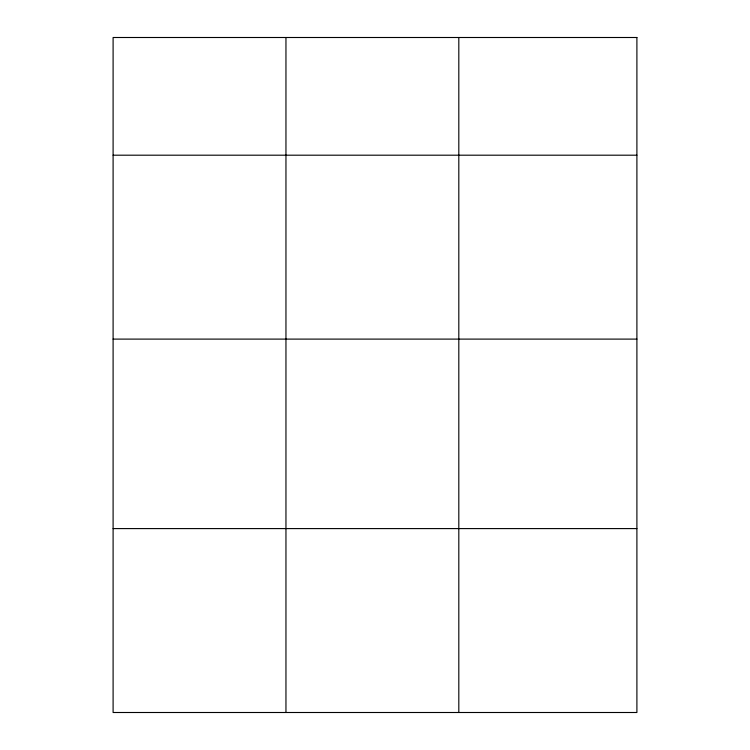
<?xml version="1.0" encoding="UTF-8"?>
<svg xmlns="http://www.w3.org/2000/svg" width="750" height="750" viewBox="0 0 750 750"><rect width="100%" height="100%" fill="white"/><g stroke="black" fill="none" stroke-linecap="round" stroke-linejoin="round"><path stroke-width="1.12" d="M113.1 155.194L636.9 155.194M113.1 339.103L636.9 339.103M113.1 528.591L636.9 528.591M458.812 37.5L458.812 712.5M285.956 37.5L285.956 712.5M636.9 37.5L113.1 37.5L113.1 712.5L636.9 712.5L636.9 37.5"/></g></svg>
